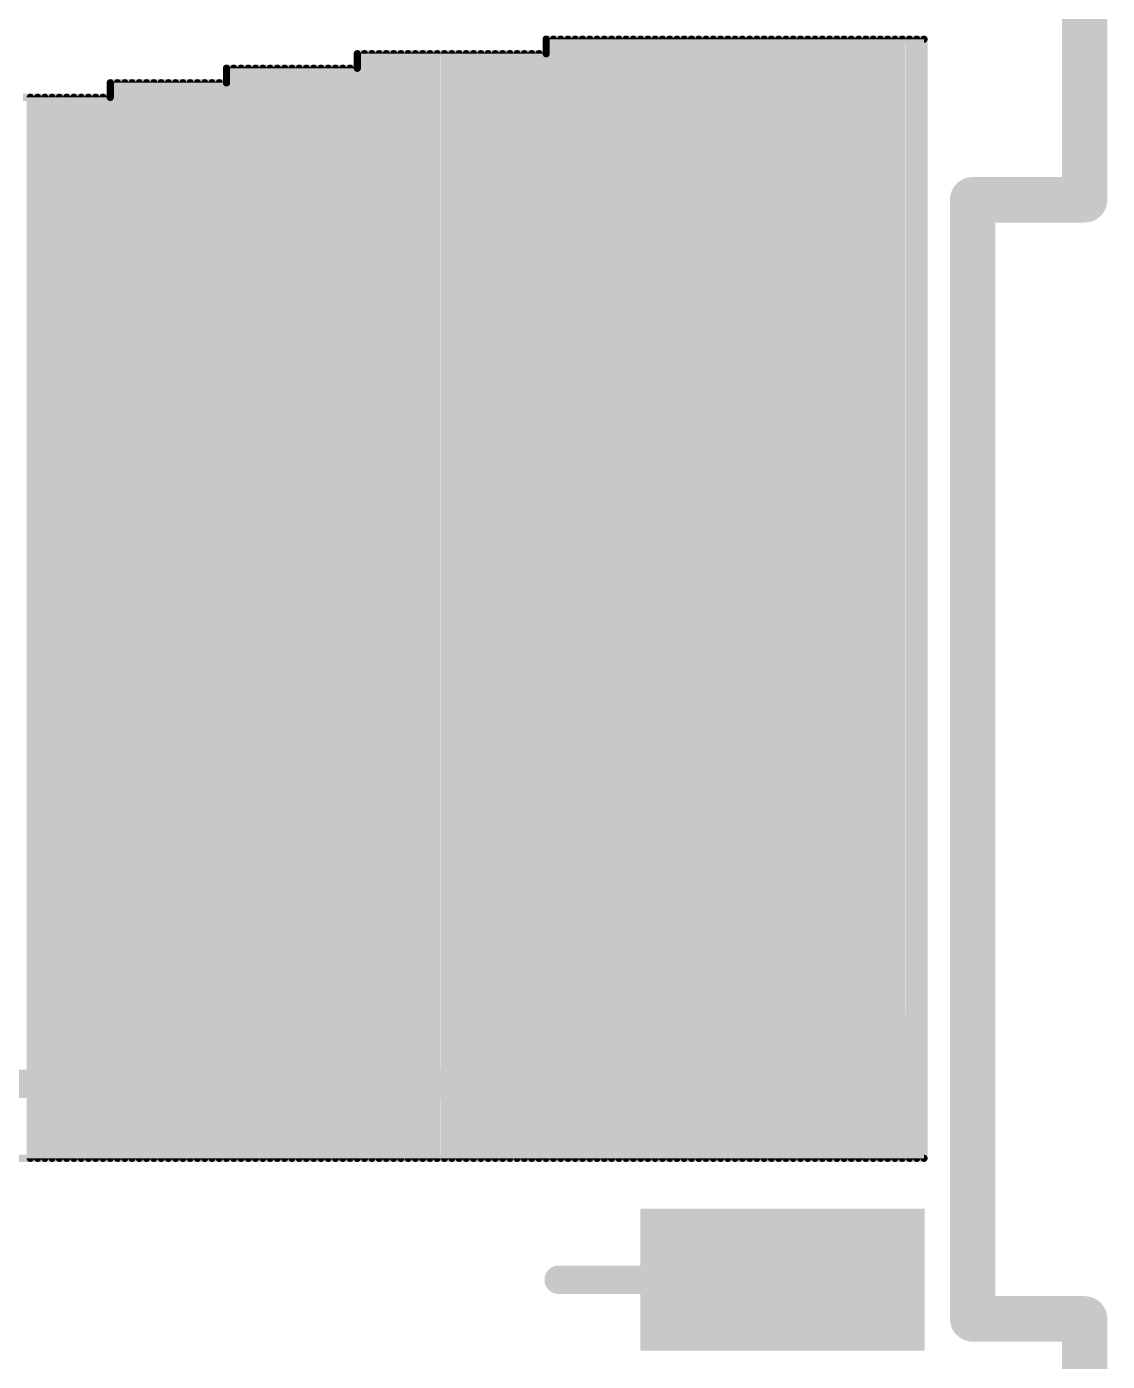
# Model space of a CAD drawing. Extents: x -0.2 to 50.2, y -0.2 to 50.2.
# Drawn here: x 40.55 to 50.2, y 29.62 to 41.55 of the extents above; entities that cross this region are included whole.
import ezdxf

# ---------------------------------------------------------------- set-up
doc = ezdxf.new("R2010")
doc.units = 0
doc.layers.add('1', color=22, linetype='CONTINUOUS')
doc.layers.add('20', color=7, linetype='CONTINUOUS')

# ---------------------------------------------------------------- blocks, each defined once
blk = doc.blocks.new('RECT')
blk.add_solid([(-0.5, -0.5), (0.5, -0.5), (-0.5, 0.5), (0.5, 0.5)])

msp = doc.modelspace()

# ---------------------------------------------------------------- linework, layer by layer
at = {"layer": '1'}
for points, const_width in [([(45.1883, 41.4513, 1), (45.1883, 41.4188)], 0.0325), ([(45.2045, 41.4351, 1), (45.1721, 41.4351)], 0.0325), ([(45.2046, 41.4351, 1), (45.1721, 41.4351)], 0.0325), ([(45.2695, 41.4351, 1), (45.237, 41.4351)], 0.0325), ([(45.3344, 41.4351, 1), (45.302, 41.4351)], 0.0325), ([(45.3994, 41.4351, 1), (45.3669, 41.4351)], 0.0325), ([(45.4643, 41.4351, 1), (45.4319, 41.4351)], 0.0325), ([(45.5293, 41.4351, 1), (45.4968, 41.4351)], 0.0325), ([(45.5942, 41.4351, 1), (45.5617, 41.4351)], 0.0325), ([(45.6591, 41.4351, 1), (45.6267, 41.4351)], 0.0325), ([(45.7241, 41.4351, 1), (45.6916, 41.4351)], 0.0325), ([(45.789, 41.4351, 1), (45.7565, 41.4351)], 0.0325), ([(45.8539, 41.4351, 1), (45.8215, 41.4351)], 0.0325), ([(45.9189, 41.4351, 1), (45.8864, 41.4351)], 0.0325), ([(45.9838, 41.4351, 1), (45.9513, 41.4351)], 0.0325), ([(46.0487, 41.4351, 1), (46.0163, 41.4351)], 0.0325), ([(46.1137, 41.4351, 1), (46.0812, 41.4351)], 0.0325), ([(46.1786, 41.4351, 1), (46.1461, 41.4351)], 0.0325), ([(46.2435, 41.4351, 1), (46.2111, 41.4351)], 0.0325), ([(46.3085, 41.4351, 1), (46.276, 41.4351)], 0.0325), ([(46.3734, 41.4351, 1), (46.3409, 41.4351)], 0.0325), ([(46.4383, 41.4351, 1), (46.4059, 41.4351)], 0.0325), ([(46.5033, 41.4351, 1), (46.4708, 41.4351)], 0.0325), ([(46.5682, 41.4351, 1), (46.5357, 41.4351)], 0.0325), ([(46.6331, 41.4351, 1), (46.6007, 41.4351)], 0.0325), ([(46.6981, 41.4351, 1), (46.6656, 41.4351)], 0.0325), ([(46.763, 41.4351, 1), (46.7305, 41.4351)], 0.0325), ([(46.8279, 41.4351, 1), (46.7955, 41.4351)], 0.0325), ([(46.8929, 41.4351, 1), (46.8604, 41.4351)], 0.0325), ([(46.9578, 41.4351, 1), (46.9253, 41.4351)], 0.0325), ([(47.0227, 41.4351, 1), (46.9903, 41.4351)], 0.0325), ([(47.0877, 41.4351, 1), (47.0552, 41.4351)], 0.0325), ([(47.1526, 41.4351, 1), (47.1201, 41.4351)], 0.0325), ([(47.2175, 41.4351, 1), (47.1851, 41.4351)], 0.0325), ([(47.2825, 41.4351, 1), (47.25, 41.4351)], 0.0325), ([(47.3474, 41.4351, 1), (47.3149, 41.4351)], 0.0325), ([(47.4123, 41.4351, 1), (47.3799, 41.4351)], 0.0325), ([(47.4773, 41.4351, 1), (47.4448, 41.4351)], 0.0325), ([(47.5422, 41.4351, 1), (47.5098, 41.4351)], 0.0325), ([(47.6072, 41.4351, 1), (47.5747, 41.4351)], 0.0325), ([(47.6721, 41.4351, 1), (47.6396, 41.4351)], 0.0325), ([(47.737, 41.4351, 1), (47.7046, 41.4351)], 0.0325), ([(47.802, 41.4351, 1), (47.7695, 41.4351)], 0.0325), ([(47.8669, 41.4351, 1), (47.8344, 41.4351)], 0.0325), ([(47.9318, 41.4351, 1), (47.8994, 41.4351)], 0.0325), ([(47.9968, 41.4351, 1), (47.9643, 41.4351)], 0.0325), ([(48.0617, 41.4351, 1), (48.0292, 41.4351)], 0.0325), ([(48.1266, 41.4351, 1), (48.0942, 41.4351)], 0.0325), ([(48.1916, 41.4351, 1), (48.1591, 41.4351)], 0.0325), ([(48.2565, 41.4351, 1), (48.224, 41.4351)], 0.0325), ([(48.3214, 41.4351, 1), (48.289, 41.4351)], 0.0325), ([(48.3864, 41.4351, 1), (48.3539, 41.4351)], 0.0325), ([(48.4513, 41.4351, 1), (48.4188, 41.4351)], 0.0325), ([(48.5162, 41.4351, 1), (48.4838, 41.4351)], 0.0325), ([(48.5812, 41.4351, 1), (48.5487, 41.4351)], 0.0325), ([(48.5812, 41.4351, 1), (48.5487, 41.4351)], 0.0325), ([(48.5649, 41.4188, 1), (48.5649, 41.4513)], 0.0325), ([(43.5163, 41.3052, 1), (43.4838, 41.3052)], 0.0325), ([(43.5, 41.3214, 1), (43.5, 41.289)], 0.0325), ([(43.5162, 41.3052, 1), (43.4838, 41.3052)], 0.0325), ([(43.5812, 41.3052, 1), (43.5488, 41.3052)], 0.0325), ([(43.6462, 41.3052, 1), (43.6137, 41.3052)], 0.0325), ([(43.7111, 41.3052, 1), (43.6786, 41.3052)], 0.0325), ([(43.776, 41.3052, 1), (43.7436, 41.3052)], 0.0325), ([(43.841, 41.3052, 1), (43.8085, 41.3052)], 0.0325), ([(43.9059, 41.3052, 1), (43.8734, 41.3052)], 0.0325), ([(43.9708, 41.3052, 1), (43.9384, 41.3052)], 0.0325), ([(44.0358, 41.3052, 1), (44.0033, 41.3052)], 0.0325), ([(44.1007, 41.3052, 1), (44.0682, 41.3052)], 0.0325), ([(44.1656, 41.3052, 1), (44.1332, 41.3052)], 0.0325), ([(44.2306, 41.3052, 1), (44.1981, 41.3052)], 0.0325), ([(44.2955, 41.3052, 1), (44.263, 41.3052)], 0.0325), ([(44.3604, 41.3052, 1), (44.328, 41.3052)], 0.0325), ([(44.4254, 41.3052, 1), (44.3929, 41.3052)], 0.0325), ([(44.4903, 41.3052, 1), (44.4578, 41.3052)], 0.0325), ([(44.5552, 41.3052, 1), (44.5228, 41.3052)], 0.0325), ([(44.6202, 41.3052, 1), (44.5877, 41.3052)], 0.0325), ([(44.6851, 41.3052, 1), (44.6526, 41.3052)], 0.0325), ([(44.75, 41.3052, 1), (44.7176, 41.3052)], 0.0325), ([(44.815, 41.3052, 1), (44.7825, 41.3052)], 0.0325), ([(44.8799, 41.3052, 1), (44.8474, 41.3052)], 0.0325), ([(44.9448, 41.3052, 1), (44.9124, 41.3052)], 0.0325), ([(45.0098, 41.3052, 1), (44.9773, 41.3052)], 0.0325), ([(45.0747, 41.3052, 1), (45.0422, 41.3052)], 0.0325), ([(45.1396, 41.3052, 1), (45.1072, 41.3052)], 0.0325), ([(45.1721, 41.3052, 1), (45.2045, 41.3052)], 0.0325), ([(45.1883, 41.289, 1), (45.1883, 41.3214)], 0.0325), ([(42.3312, 41.1916, 1), (42.3312, 41.1591)], 0.0325), ([(42.3474, 41.1753, 1), (42.3149, 41.1753)], 0.0325), ([(42.3475, 41.1753, 1), (42.315, 41.1753)], 0.0325), ([(42.4124, 41.1753, 1), (42.3799, 41.1753)], 0.0325), ([(42.4773, 41.1753, 1), (42.4449, 41.1753)], 0.0325), ([(42.5423, 41.1753, 1), (42.5098, 41.1753)], 0.0325), ([(42.6072, 41.1753, 1), (42.5747, 41.1753)], 0.0325), ([(42.6721, 41.1753, 1), (42.6397, 41.1753)], 0.0325), ([(42.7371, 41.1753, 1), (42.7046, 41.1753)], 0.0325), ([(42.802, 41.1753, 1), (42.7695, 41.1753)], 0.0325), ([(42.8669, 41.1753, 1), (42.8345, 41.1753)], 0.0325), ([(42.9319, 41.1753, 1), (42.8994, 41.1753)], 0.0325), ([(42.9968, 41.1753, 1), (42.9643, 41.1753)], 0.0325), ([(43.0617, 41.1753, 1), (43.0293, 41.1753)], 0.0325), ([(43.1267, 41.1753, 1), (43.0942, 41.1753)], 0.0325), ([(43.1916, 41.1753, 1), (43.1591, 41.1753)], 0.0325), ([(43.2565, 41.1753, 1), (43.2241, 41.1753)], 0.0325), ([(43.3215, 41.1753, 1), (43.289, 41.1753)], 0.0325), ([(43.3864, 41.1753, 1), (43.354, 41.1753)], 0.0325), ([(43.4514, 41.1753, 1), (43.4189, 41.1753)], 0.0325), ([(43.4838, 41.1753, 1), (43.5162, 41.1753)], 0.0325), ([(43.5, 41.1591, 1), (43.5, 41.1916)], 0.0325), ([(41.2922, 41.0617, 1), (41.2922, 41.0292)], 0.0325), ([(41.3084, 41.0455, 1), (41.276, 41.0455)], 0.0325), ([(41.3085, 41.0455, 1), (41.2761, 41.0455)], 0.0325), ([(41.3735, 41.0455, 1), (41.341, 41.0455)], 0.0325), ([(41.4384, 41.0455, 1), (41.4059, 41.0455)], 0.0325), ([(41.5033, 41.0455, 1), (41.4709, 41.0455)], 0.0325), ([(41.5683, 41.0455, 1), (41.5358, 41.0455)], 0.0325), ([(41.6332, 41.0455, 1), (41.6007, 41.0455)], 0.0325), ([(41.6981, 41.0455, 1), (41.6657, 41.0455)], 0.0325), ([(41.7631, 41.0455, 1), (41.7306, 41.0455)], 0.0325), ([(41.828, 41.0455, 1), (41.7955, 41.0455)], 0.0325), ([(41.8929, 41.0455, 1), (41.8605, 41.0455)], 0.0325), ([(41.9579, 41.0455, 1), (41.9254, 41.0455)], 0.0325), ([(42.0228, 41.0455, 1), (41.9903, 41.0455)], 0.0325), ([(42.0877, 41.0455, 1), (42.0553, 41.0455)], 0.0325), ([(42.1527, 41.0455, 1), (42.1202, 41.0455)], 0.0325), ([(42.2176, 41.0455, 1), (42.1851, 41.0455)], 0.0325), ([(42.2825, 41.0455, 1), (42.2501, 41.0455)], 0.0325), ([(42.3149, 41.0455, 1), (42.3474, 41.0455)], 0.0325), ([(42.3312, 41.0292, 1), (42.3312, 41.0617)], 0.0325), ([(40.5942, 40.9156, 1), (40.5618, 40.9156)], 0.0325), ([(40.6592, 40.9156, 1), (40.6267, 40.9156)], 0.0325), ([(40.7241, 40.9156, 1), (40.6916, 40.9156)], 0.0325), ([(40.789, 40.9156, 1), (40.7566, 40.9156)], 0.0325), ([(40.854, 40.9156, 1), (40.8215, 40.9156)], 0.0325), ([(40.9189, 40.9156, 1), (40.8864, 40.9156)], 0.0325), ([(40.9838, 40.9156, 1), (40.9514, 40.9156)], 0.0325), ([(41.0488, 40.9156, 1), (41.0163, 40.9156)], 0.0325), ([(41.1137, 40.9156, 1), (41.0812, 40.9156)], 0.0325), ([(41.1786, 40.9156, 1), (41.1462, 40.9156)], 0.0325), ([(41.2436, 40.9156, 1), (41.2111, 40.9156)], 0.0325), ([(41.276, 40.9156, 1), (41.3084, 40.9156)], 0.0325), ([(41.2922, 40.8993, 1), (41.2922, 40.9318)], 0.0325), ([(48.2696, 32.1449, 1), (48.1798, 32.0551)], 0.127), ([(48.2247, 32.0365, 1), (48.2247, 32.1635)], 0.127), ([(48.1954, 32.0395, 1), (48.2852, 32.1293)], 0.127), ([(40.5618, 31.4351, 1), (40.5942, 31.4351)], 0.0325), ([(40.6267, 31.4351, 1), (40.6592, 31.4351)], 0.0325), ([(40.6916, 31.4351, 1), (40.7241, 31.4351)], 0.0325), ([(40.7566, 31.4351, 1), (40.789, 31.4351)], 0.0325), ([(40.8215, 31.4351, 1), (40.854, 31.4351)], 0.0325), ([(40.8864, 31.4351, 1), (40.9189, 31.4351)], 0.0325), ([(40.9514, 31.4351, 1), (40.9838, 31.4351)], 0.0325), ([(41.0163, 31.4351, 1), (41.0488, 31.4351)], 0.0325), ([(41.0812, 31.4351, 1), (41.1137, 31.4351)], 0.0325), ([(41.1462, 31.4351, 1), (41.1786, 31.4351)], 0.0325), ([(41.2111, 31.4351, 1), (41.2436, 31.4351)], 0.0325), ([(41.2761, 31.4351, 1), (41.3085, 31.4351)], 0.0325), ([(41.341, 31.4351, 1), (41.3735, 31.4351)], 0.0325), ([(41.4059, 31.4351, 1), (41.4384, 31.4351)], 0.0325), ([(41.4709, 31.4351, 1), (41.5033, 31.4351)], 0.0325), ([(41.5358, 31.4351, 1), (41.5683, 31.4351)], 0.0325), ([(41.6007, 31.4351, 1), (41.6332, 31.4351)], 0.0325), ([(41.6657, 31.4351, 1), (41.6981, 31.4351)], 0.0325), ([(41.7306, 31.4351, 1), (41.7631, 31.4351)], 0.0325), ([(41.7955, 31.4351, 1), (41.828, 31.4351)], 0.0325), ([(41.8605, 31.4351, 1), (41.8929, 31.4351)], 0.0325), ([(41.9254, 31.4351, 1), (41.9579, 31.4351)], 0.0325), ([(41.9903, 31.4351, 1), (42.0228, 31.4351)], 0.0325), ([(42.0553, 31.4351, 1), (42.0877, 31.4351)], 0.0325), ([(42.1202, 31.4351, 1), (42.1527, 31.4351)], 0.0325), ([(42.1851, 31.4351, 1), (42.2176, 31.4351)], 0.0325), ([(42.2501, 31.4351, 1), (42.2825, 31.4351)], 0.0325), ([(42.315, 31.4351, 1), (42.3475, 31.4351)], 0.0325), ([(42.3799, 31.4351, 1), (42.4124, 31.4351)], 0.0325), ([(42.4449, 31.4351, 1), (42.4773, 31.4351)], 0.0325), ([(42.5098, 31.4351, 1), (42.5423, 31.4351)], 0.0325), ([(42.5747, 31.4351, 1), (42.6072, 31.4351)], 0.0325), ([(42.6397, 31.4351, 1), (42.6721, 31.4351)], 0.0325), ([(42.7046, 31.4351, 1), (42.7371, 31.4351)], 0.0325), ([(42.7695, 31.4351, 1), (42.802, 31.4351)], 0.0325), ([(42.8345, 31.4351, 1), (42.8669, 31.4351)], 0.0325), ([(42.8994, 31.4351, 1), (42.9319, 31.4351)], 0.0325), ([(42.9643, 31.4351, 1), (42.9968, 31.4351)], 0.0325), ([(43.0293, 31.4351, 1), (43.0617, 31.4351)], 0.0325), ([(43.0942, 31.4351, 1), (43.1267, 31.4351)], 0.0325), ([(43.1591, 31.4351, 1), (43.1916, 31.4351)], 0.0325), ([(43.2241, 31.4351, 1), (43.2565, 31.4351)], 0.0325), ([(43.289, 31.4351, 1), (43.3215, 31.4351)], 0.0325), ([(43.354, 31.4351, 1), (43.3864, 31.4351)], 0.0325), ([(43.4189, 31.4351, 1), (43.4514, 31.4351)], 0.0325), ([(43.4838, 31.4351, 1), (43.5163, 31.4351)], 0.0325), ([(43.5488, 31.4351, 1), (43.5812, 31.4351)], 0.0325), ([(43.6137, 31.4351, 1), (43.6462, 31.4351)], 0.0325), ([(43.6786, 31.4351, 1), (43.7111, 31.4351)], 0.0325), ([(43.7436, 31.4351, 1), (43.776, 31.4351)], 0.0325), ([(43.8085, 31.4351, 1), (43.841, 31.4351)], 0.0325), ([(43.8734, 31.4351, 1), (43.9059, 31.4351)], 0.0325), ([(43.9384, 31.4351, 1), (43.9708, 31.4351)], 0.0325), ([(44.0033, 31.4351, 1), (44.0358, 31.4351)], 0.0325), ([(44.0682, 31.4351, 1), (44.1007, 31.4351)], 0.0325), ([(44.1332, 31.4351, 1), (44.1656, 31.4351)], 0.0325), ([(44.1981, 31.4351, 1), (44.2306, 31.4351)], 0.0325), ([(44.263, 31.4351, 1), (44.2955, 31.4351)], 0.0325), ([(44.328, 31.4351, 1), (44.3604, 31.4351)], 0.0325), ([(44.3929, 31.4351, 1), (44.4254, 31.4351)], 0.0325), ([(44.4578, 31.4351, 1), (44.4903, 31.4351)], 0.0325), ([(44.5228, 31.4351, 1), (44.5552, 31.4351)], 0.0325), ([(44.5877, 31.4351, 1), (44.6202, 31.4351)], 0.0325), ([(44.6526, 31.4351, 1), (44.6851, 31.4351)], 0.0325), ([(44.7176, 31.4351, 1), (44.75, 31.4351)], 0.0325), ([(44.7825, 31.4351, 1), (44.815, 31.4351)], 0.0325), ([(44.8474, 31.4351, 1), (44.8799, 31.4351)], 0.0325), ([(44.9124, 31.4351, 1), (44.9448, 31.4351)], 0.0325), ([(44.9773, 31.4351, 1), (45.0098, 31.4351)], 0.0325), ([(45.0422, 31.4351, 1), (45.0747, 31.4351)], 0.0325), ([(45.1072, 31.4351, 1), (45.1396, 31.4351)], 0.0325), ([(45.1721, 31.4351, 1), (45.2046, 31.4351)], 0.0325), ([(45.237, 31.4351, 1), (45.2695, 31.4351)], 0.0325), ([(45.302, 31.4351, 1), (45.3344, 31.4351)], 0.0325), ([(45.3669, 31.4351, 1), (45.3994, 31.4351)], 0.0325), ([(45.4319, 31.4351, 1), (45.4643, 31.4351)], 0.0325), ([(45.4968, 31.4351, 1), (45.5293, 31.4351)], 0.0325), ([(45.5617, 31.4351, 1), (45.5942, 31.4351)], 0.0325), ([(45.6267, 31.4351, 1), (45.6591, 31.4351)], 0.0325), ([(45.6916, 31.4351, 1), (45.7241, 31.4351)], 0.0325), ([(45.7565, 31.4351, 1), (45.789, 31.4351)], 0.0325), ([(45.8215, 31.4351, 1), (45.8539, 31.4351)], 0.0325), ([(45.8864, 31.4351, 1), (45.9189, 31.4351)], 0.0325), ([(45.9513, 31.4351, 1), (45.9838, 31.4351)], 0.0325), ([(46.0163, 31.4351, 1), (46.0487, 31.4351)], 0.0325), ([(46.0812, 31.4351, 1), (46.1137, 31.4351)], 0.0325), ([(46.1461, 31.4351, 1), (46.1786, 31.4351)], 0.0325), ([(46.2111, 31.4351, 1), (46.2435, 31.4351)], 0.0325), ([(46.276, 31.4351, 1), (46.3085, 31.4351)], 0.0325), ([(46.3409, 31.4351, 1), (46.3734, 31.4351)], 0.0325), ([(46.4059, 31.4351, 1), (46.4383, 31.4351)], 0.0325), ([(46.4708, 31.4351, 1), (46.5033, 31.4351)], 0.0325), ([(46.5357, 31.4351, 1), (46.5682, 31.4351)], 0.0325), ([(46.6007, 31.4351, 1), (46.6331, 31.4351)], 0.0325), ([(46.6656, 31.4351, 1), (46.6981, 31.4351)], 0.0325), ([(46.7305, 31.4351, 1), (46.763, 31.4351)], 0.0325), ([(46.7955, 31.4351, 1), (46.8279, 31.4351)], 0.0325), ([(46.8604, 31.4351, 1), (46.8929, 31.4351)], 0.0325), ([(46.9253, 31.4351, 1), (46.9578, 31.4351)], 0.0325), ([(46.9903, 31.4351, 1), (47.0227, 31.4351)], 0.0325), ([(47.0552, 31.4351, 1), (47.0877, 31.4351)], 0.0325), ([(47.1201, 31.4351, 1), (47.1526, 31.4351)], 0.0325), ([(47.1851, 31.4351, 1), (47.2175, 31.4351)], 0.0325), ([(47.25, 31.4351, 1), (47.2825, 31.4351)], 0.0325), ([(47.3149, 31.4351, 1), (47.3474, 31.4351)], 0.0325), ([(47.3799, 31.4351, 1), (47.4123, 31.4351)], 0.0325), ([(47.4448, 31.4351, 1), (47.4773, 31.4351)], 0.0325), ([(47.5098, 31.4351, 1), (47.5422, 31.4351)], 0.0325), ([(47.5747, 31.4351, 1), (47.6072, 31.4351)], 0.0325), ([(47.6396, 31.4351, 1), (47.6721, 31.4351)], 0.0325), ([(47.7046, 31.4351, 1), (47.737, 31.4351)], 0.0325), ([(47.7695, 31.4351, 1), (47.802, 31.4351)], 0.0325), ([(47.8344, 31.4351, 1), (47.8669, 31.4351)], 0.0325), ([(47.8994, 31.4351, 1), (47.9318, 31.4351)], 0.0325), ([(47.9643, 31.4351, 1), (47.9968, 31.4351)], 0.0325), ([(48.0292, 31.4351, 1), (48.0617, 31.4351)], 0.0325), ([(48.0942, 31.4351, 1), (48.1266, 31.4351)], 0.0325), ([(48.1591, 31.4351, 1), (48.1916, 31.4351)], 0.0325), ([(48.224, 31.4351, 1), (48.2565, 31.4351)], 0.0325), ([(48.289, 31.4351, 1), (48.3214, 31.4351)], 0.0325), ([(48.3539, 31.4351, 1), (48.3864, 31.4351)], 0.0325), ([(48.4188, 31.4351, 1), (48.4513, 31.4351)], 0.0325), ([(48.4838, 31.4351, 1), (48.5162, 31.4351)], 0.0325), ([(48.5487, 31.4351, 1), (48.5812, 31.4351)], 0.0325), ([(48.5487, 31.4351, 1), (48.5812, 31.4351)], 0.0325), ([(48.5649, 31.4188, 1), (48.5649, 31.4513)], 0.0325), ([(45.3, 30.4135, 1), (45.3, 30.2865)], 0.127), ([(47.3, 30.2865, 1), (47.3, 30.4135)], 0.127)]:
    msp.add_lwpolyline(points, format="xyb", dxfattribs=dict(at, const_width=const_width))
for points, const_width in [([(48.5649, 41.4351), (45.1883, 41.4351)], 0.0649), ([(45.1883, 41.4351), (45.1883, 41.3052)], 0.0649), ([(45.1883, 31.4351), (45.1883, 41.4351)], 0.0649), ([(45.2533, 31.4351), (45.2533, 41.4351)], 0.0649), ([(45.3182, 31.4351), (45.3182, 41.4351)], 0.0649), ([(45.3832, 31.4351), (45.3832, 41.4351)], 0.0649), ([(45.4481, 31.4351), (45.4481, 41.4351)], 0.0649), ([(45.513, 31.4351), (45.513, 41.4351)], 0.0649), ([(45.578, 31.4351), (45.578, 41.4351)], 0.0649), ([(45.6429, 31.4351), (45.6429, 41.4351)], 0.0649), ([(45.7078, 31.4351), (45.7078, 41.4351)], 0.0649), ([(45.7728, 31.4351), (45.7728, 41.4351)], 0.0649), ([(45.8377, 31.4351), (45.8377, 41.4351)], 0.0649), ([(45.9026, 31.4351), (45.9026, 41.4351)], 0.0649), ([(45.9676, 31.4351), (45.9676, 41.4351)], 0.0649), ([(46.0325, 31.4351), (46.0325, 41.4351)], 0.0649), ([(46.0974, 31.4351), (46.0974, 41.4351)], 0.0649), ([(46.1624, 31.4351), (46.1624, 41.4351)], 0.0649), ([(46.2273, 31.4351), (46.2273, 41.4351)], 0.0649), ([(46.2922, 31.4351), (46.2922, 41.4351)], 0.0649), ([(46.3572, 31.4351), (46.3572, 41.4351)], 0.0649), ([(46.4221, 31.4351), (46.4221, 41.4351)], 0.0649), ([(46.487, 31.4351), (46.487, 41.4351)], 0.0649), ([(46.552, 31.4351), (46.552, 41.4351)], 0.0649), ([(46.6169, 31.4351), (46.6169, 41.4351)], 0.0649), ([(46.6818, 31.4351), (46.6818, 41.4351)], 0.0649), ([(46.7468, 31.4351), (46.7468, 41.4351)], 0.0649), ([(46.8117, 31.4351), (46.8117, 41.4351)], 0.0649), ([(46.8766, 31.4351), (46.8766, 41.4351)], 0.0649), ([(46.9416, 31.4351), (46.9416, 41.4351)], 0.0649), ([(47.0065, 31.4351), (47.0065, 41.4351)], 0.0649), ([(47.0714, 31.4351), (47.0714, 41.4351)], 0.0649), ([(47.1364, 31.4351), (47.1364, 41.4351)], 0.0649), ([(47.2013, 31.4351), (47.2013, 41.4351)], 0.0649), ([(47.2662, 31.4351), (47.2662, 41.4351)], 0.0649), ([(47.3312, 31.4351), (47.3312, 41.4351)], 0.0649), ([(47.3961, 31.4351), (47.3961, 41.4351)], 0.0649), ([(47.4611, 31.4351), (47.4611, 41.4351)], 0.0649), ([(47.526, 31.4351), (47.526, 41.4351)], 0.0649), ([(47.5909, 31.4351), (47.5909, 41.4351)], 0.0649), ([(47.6559, 31.4351), (47.6559, 41.4351)], 0.0649), ([(47.7208, 31.4351), (47.7208, 41.4351)], 0.0649), ([(47.7857, 31.4351), (47.7857, 41.4351)], 0.0649), ([(47.8507, 31.4351), (47.8507, 41.4351)], 0.0649), ([(47.9156, 31.4351), (47.9156, 41.4351)], 0.0649), ([(47.9805, 31.4351), (47.9805, 41.4351)], 0.0649), ([(48.0455, 31.4351), (48.0455, 41.4351)], 0.0649), ([(48.1104, 31.4351), (48.1104, 41.4351)], 0.0649), ([(48.1753, 31.4351), (48.1753, 41.4351)], 0.0649), ([(48.2403, 31.4351), (48.2403, 41.4351)], 0.0649), ([(48.3052, 31.4351), (48.3052, 41.4351)], 0.0649), ([(48.3701, 31.4351), (48.3701, 41.4351)], 0.0649), ([(48.4351, 31.4351), (48.4351, 41.4351)], 0.0649), ([(48.5, 31.4351), (48.5, 41.4351)], 0.0649), ([(48.5649, 31.4351), (48.5649, 41.4351)], 0.0649), ([(48.5649, 31.4351), (48.5649, 41.4351)], 0.0649), ([(45.1883, 41.3052), (43.5, 41.3052)], 0.0649), ([(43.5, 41.3052), (43.5, 41.1753)], 0.0649), ([(43.5001, 31.4351), (43.5001, 41.3052)], 0.0649), ([(43.565, 31.4351), (43.565, 41.3052)], 0.0649), ([(43.6299, 31.4351), (43.6299, 41.3052)], 0.0649), ([(43.6949, 31.4351), (43.6949, 41.3052)], 0.0649), ([(43.7598, 31.4351), (43.7598, 41.3052)], 0.0649), ([(43.8247, 31.4351), (43.8247, 41.3052)], 0.0649), ([(43.8897, 31.4351), (43.8897, 41.3052)], 0.0649), ([(43.9546, 31.4351), (43.9546, 41.3052)], 0.0649), ([(44.0195, 31.4351), (44.0195, 41.3052)], 0.0649), ([(44.0845, 31.4351), (44.0845, 41.3052)], 0.0649), ([(44.1494, 31.4351), (44.1494, 41.3052)], 0.0649), ([(44.2143, 31.4351), (44.2143, 41.3052)], 0.0649), ([(44.2793, 31.4351), (44.2793, 41.3052)], 0.0649), ([(44.3442, 31.4351), (44.3442, 41.3052)], 0.0649), ([(44.4091, 31.4351), (44.4091, 41.3052)], 0.0649), ([(44.4741, 31.4351), (44.4741, 41.3052)], 0.0649), ([(44.539, 31.4351), (44.539, 41.3052)], 0.0649), ([(44.6039, 31.4351), (44.6039, 41.3052)], 0.0649), ([(44.6689, 31.4351), (44.6689, 41.3052)], 0.0649), ([(44.7338, 31.4351), (44.7338, 41.3052)], 0.0649), ([(44.7987, 31.4351), (44.7987, 41.3052)], 0.0649), ([(44.8637, 31.4351), (44.8637, 41.3052)], 0.0649), ([(44.9286, 31.4351), (44.9286, 41.3052)], 0.0649), ([(44.9935, 31.4351), (44.9935, 41.3052)], 0.0649), ([(45.0585, 31.4351), (45.0585, 41.3052)], 0.0649), ([(45.1234, 31.4351), (45.1234, 41.3052)], 0.0649), ([(43.5, 41.1753), (42.3312, 41.1753)], 0.0649), ([(42.3312, 41.1753), (42.3312, 41.0455)], 0.0649), ([(42.3312, 31.4351), (42.3312, 41.1753)], 0.0649), ([(42.3962, 31.4351), (42.3962, 41.1753)], 0.0649), ([(42.4611, 31.4351), (42.4611, 41.1753)], 0.0649), ([(42.526, 31.4351), (42.526, 41.1753)], 0.0649), ([(42.591, 31.4351), (42.591, 41.1753)], 0.0649), ([(42.6559, 31.4351), (42.6559, 41.1753)], 0.0649), ([(42.7208, 31.4351), (42.7208, 41.1753)], 0.0649), ([(42.7858, 31.4351), (42.7858, 41.1753)], 0.0649), ([(42.8507, 31.4351), (42.8507, 41.1753)], 0.0649), ([(42.9156, 31.4351), (42.9156, 41.1753)], 0.0649), ([(42.9806, 31.4351), (42.9806, 41.1753)], 0.0649), ([(43.0455, 31.4351), (43.0455, 41.1753)], 0.0649), ([(43.1104, 31.4351), (43.1104, 41.1753)], 0.0649), ([(43.1754, 31.4351), (43.1754, 41.1753)], 0.0649), ([(43.2403, 31.4351), (43.2403, 41.1753)], 0.0649), ([(43.3053, 31.4351), (43.3053, 41.1753)], 0.0649), ([(43.3702, 31.4351), (43.3702, 41.1753)], 0.0649), ([(43.4351, 31.4351), (43.4351, 41.1753)], 0.0649), ([(42.3312, 41.0455), (41.2922, 41.0455)], 0.0649), ([(41.2922, 41.0455), (41.2922, 40.9156)], 0.0649), ([(41.2923, 31.4351), (41.2923, 41.0455)], 0.0649), ([(41.3572, 31.4351), (41.3572, 41.0455)], 0.0649), ([(41.4222, 31.4351), (41.4222, 41.0455)], 0.0649), ([(41.4871, 31.4351), (41.4871, 41.0455)], 0.0649), ([(41.552, 31.4351), (41.552, 41.0455)], 0.0649), ([(41.617, 31.4351), (41.617, 41.0455)], 0.0649), ([(41.6819, 31.4351), (41.6819, 41.0455)], 0.0649), ([(41.7468, 31.4351), (41.7468, 41.0455)], 0.0649), ([(41.8118, 31.4351), (41.8118, 41.0455)], 0.0649), ([(41.8767, 31.4351), (41.8767, 41.0455)], 0.0649), ([(41.9416, 31.4351), (41.9416, 41.0455)], 0.0649), ([(42.0066, 31.4351), (42.0066, 41.0455)], 0.0649), ([(42.0715, 31.4351), (42.0715, 41.0455)], 0.0649), ([(42.1364, 31.4351), (42.1364, 41.0455)], 0.0649), ([(42.2014, 31.4351), (42.2014, 41.0455)], 0.0649), ([(42.2663, 31.4351), (42.2663, 41.0455)], 0.0649), ([(41.2922, 40.9156), (40.513, 40.9156)], 0.0649), ([(40.578, 31.4351), (40.578, 40.9156)], 0.0649), ([(40.6429, 31.4351), (40.6429, 40.9156)], 0.0649), ([(40.7079, 31.4351), (40.7079, 40.9156)], 0.0649), ([(40.7728, 31.4351), (40.7728, 40.9156)], 0.0649), ([(40.8377, 31.4351), (40.8377, 40.9156)], 0.0649), ([(40.9027, 31.4351), (40.9027, 40.9156)], 0.0649), ([(40.9676, 31.4351), (40.9676, 40.9156)], 0.0649), ([(41.0325, 31.4351), (41.0325, 40.9156)], 0.0649), ([(41.0975, 31.4351), (41.0975, 40.9156)], 0.0649), ([(41.1624, 31.4351), (41.1624, 40.9156)], 0.0649), ([(41.2274, 31.4351), (41.2274, 40.9156)], 0.0649), ([(21, 32.1), (48.2247, 32.1)], 0.254), ([(48.2247, 32.1), (48.2403, 32.0844)], 0.254), ([(27.526, 31.4351), (48.5649, 31.4351)], 0.0649), ([(47.3, 30.35), (45.3, 30.35)], 0.254)]:
    msp.add_lwpolyline(points, dxfattribs=dict(at, const_width=const_width))
at = {"layer": '20', "const_width": 0.4064}
for points in [[(50, 50), (50, 40)], [(49, 30), (49, 40)], [(49, 40), (50, 40)], [(50, 30), (49, 30)], [(50, 30), (50, 20)]]:
    msp.add_lwpolyline(points, dxfattribs=at)
at = {"layer": '20', "const_width": 0.2032}
for points in [[(49.1016, 40, 1), (48.8984, 40)], [(49, 40.1016, 1), (49, 39.8984)], [(50, 39.8984, 1), (50, 40.1016)], [(49.8984, 40, 1), (50.1016, 40)], [(49, 30.1016, 1), (49, 29.8984)], [(50.1016, 30, 1), (49.8984, 30)], [(50, 29.8984, 1), (50, 30.1016)], [(48.8984, 30, 1), (49.1016, 30)]]:
    msp.add_lwpolyline(points, format="xyb", dxfattribs=at)

# ---------------------------------------------------------------- block references
at = {"layer": '1', "xscale": 1.27}
for p, yscale, rotation in [((48.2403, 32.0844), 0.635, 90), ((47.3, 30.35), 2.54, 270)]:
    msp.add_blockref('RECT', p, dxfattribs=dict(at, yscale=yscale, rotation=rotation))

doc.saveas('drawing.dxf')
